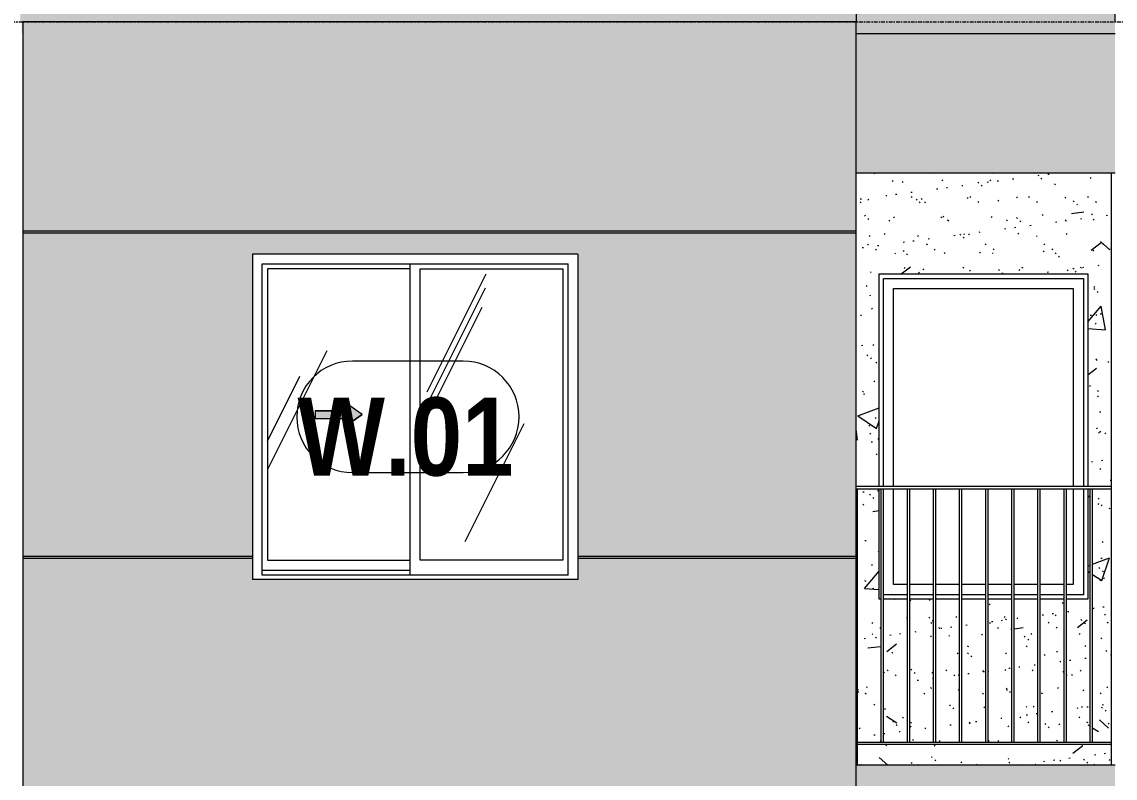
# Model space of a CAD drawing. Header units: millimetres. Extents: x -134153 to 99383, y -5233 to 35400.
# Drawn here: x 56565 to 61274, y 2345 to 5600 of the extents above; entities that cross this region are included whole.
import ezdxf

# ---------------------------------------------------------------- set-up
doc = ezdxf.new("R2010")
doc.units = ezdxf.units.MM
doc.linetypes.add('1 NÉT CALL OUT', pattern=[6, 3, -3])
doc.linetypes.add('Centre', pattern=[31.75, 6.35, -4.7625, 15.875, -4.7625])
for name, color, linetype, lineweight in [('0-2', 250, 'Continuous', 5), ('A-DETL-GENF', 92, 'Continuous', 9), ('A-DETL-GENF-1', 92, '1 NÉT CALL OUT', 9), ('A-FLOR-HRAL', 11, 'Continuous', 9), ('A-FLOR-HRAL-1', 253, 'Continuous', 9), ('A-FLOR-LEVL-2', 51, 'Centre', 9), ('A-GLAZ', 151, 'Continuous', 9), ('A-GLAZ-2', 7, 'Continuous', 9), ('A-GLAZ-3', 7, '1 NÉT CALL OUT', 9), ('A-GLAZ-IDEN', 152, 'Continuous', 9), ('A-WALL', 113, 'Continuous', 9), ('A-WALL-PATT-1', 9, 'Continuous', 9), ('A-WALL-PATT-2', 111, 'Continuous', 5), ('I-WALL', 2, 'Continuous', 9), ('I-WALL-1', 7, 'Continuous', 9), ('S-COLS-1', 7, 'Continuous', 9)]:
    doc.layers.add(name, color=color, linetype=linetype, lineweight=lineweight)
doc.styles.add('Arial_B_1', font='arialbd_0.ttf', dxfattribs={"width": 0.85, "height": 336})
pattern_1 = [(63.435, (84482.24, 111.3), (-0.002, 1625.6), [567.96, -3066.99]), (63.435, (82856.64, 111.3), (-0.002, 1625.6), [567.96, -3066.99]), (63.435, (85260.4, 425.35), (-0.002, 1625.6), [567.96, -3066.99]), (63.435, (83634.8, 425.35), (-0.002, 1625.6), [567.96, -3066.99]), (63.435, (85142.64, 314.5), (-0.002, 1625.6), [567.96, -3066.99]), (63.435, (83517.04, 314.5), (-0.002, 1625.6), [567.96, -3066.99]), (63.435, (85022.6, 949.4), (-0.002, 1625.6), [276.06, -3358.9]), (63.435, (83397, 949.4), (-0.002, 1625.6), [276.06, -3358.9]), (63.435, (84944.06, 851.15), (-0.002, 1625.6), [567.96, -3066.99]), (63.435, (83318.46, 851.15), (-0.002, 1625.6), [567.96, -3066.99]), (63.435, (84957.9, 921.7), (-0.002, 1625.6), [567.96, -3066.99]), (63.435, (83332.3, 921.7), (-0.002, 1625.6), [567.96, -3066.99]), (63.435, (84302.1, 612.2), (-0.002, 1625.6), [567.96, -3066.99]), (63.435, (82676.5, 612.2), (-0.002, 1625.6), [567.96, -3066.99]), (63.435, (84315.9, 695.35), (-0.002, 1625.6), [567.96, -3066.99]), (63.435, (82690.3, 695.35), (-0.002, 1625.6), [567.96, -3066.99]), (63.435, (84319.65, 755.3), (-0.002, 1625.6), [567.96, -3066.99]), (63.435, (82694.05, 755.3), (-0.002, 1625.6), [567.96, -3066.99])]

# ---------------------------------------------------------------- blocks, each defined once
blk = doc.blocks.new('NCV_TKTC_KET CAU_rvt-2-TKCS_MẶT ĐỨNG HƯỚNG NAM')
at = {"layer": 'S-COLS-1'}
blk.add_line((99752.6, 2400.4), (99752.6, 4950), dxfattribs=at)
blk = doc.blocks.new('M_Fixed - 900 x 1400-553215-TKCS_MẶT ĐỨNG HƯỚNG NAM')
at = {"layer": 'A-GLAZ-2'}
for p, q in [((115169.5, 4496), (116031.5, 4496)), ((115169.5, 3600), (115169.5, 4496)), ((116031.5, 4496), (116031.5, 3600)), ((115213.5, 4452), (115987.5, 4452)), ((115213.5, 3600), (115213.5, 4452)), ((115987.5, 4452), (115987.5, 3600)), ((115213.5, 3178), (115213.5, 3590)), ((115987.5, 3590), (115987.5, 3178)), ((116031.5, 3590), (116031.5, 3134)), ((115272.6, 3178), (115213.5, 3178)), ((115385.1, 3178), (115282.6, 3178)), ((115497.6, 3178), (115395.1, 3178)), ((115610.1, 3178), (115507.6, 3178)), ((115722.6, 3178), (115620.1, 3178)), ((115835.1, 3178), (115732.6, 3178)), ((115947.6, 3178), (115845.1, 3178)), ((115987.5, 3178), (115957.6, 3178)), ((115272.6, 3134), (115170.1, 3134)), ((115385.1, 3134), (115282.6, 3134)), ((115497.6, 3134), (115395.1, 3134)), ((115610.1, 3134), (115507.6, 3134)), ((115722.6, 3134), (115620.1, 3134)), ((115835.1, 3134), (115732.6, 3134)), ((115947.6, 3134), (115845.1, 3134)), ((116031.5, 3134), (115957.6, 3134))]:
    blk.add_line(p, q, dxfattribs=at)
blk = doc.blocks.new('Railing - 10mm-457212-TKCS_MẶT ĐỨNG HƯỚNG NAM')
at = {"layer": 'A-FLOR-HRAL-1'}
for p, q in [((115160.064287, 2500), (115160.064287, 3590)), ((115170.064287, 2500), (115170.064287, 3590))]:
    blk.add_line(p, q, dxfattribs=at)
blk = doc.blocks.new('Railing - 50 x 10mm-V268-TKCS_MẶT ĐỨNG HƯỚNG NAM')
at = {"layer": 'A-FLOR-HRAL-1'}
for p in [(98652.6, 3590), (98657.6, 2400.4)]:
    blk.add_line(p, (98657.6, 3590), dxfattribs=at)
blk = doc.blocks.new('Railing - Railing-641386-TKCS_MẶT ĐỨNG HƯỚNG NAM')
at = {"layer": 'A-FLOR-HRAL-1'}
for p, q in [((98652.564287, 2500), (99752.564287, 2500)), ((99752.564287, 2490), (98652.564287, 2490))]:
    blk.add_line(p, q, dxfattribs=at)
for name, p in [('Railing - 50 x 10mm-V268-TKCS_MẶT ĐỨNG HƯỚNG NAM', (0, 0)), ('Railing - 10mm-457212-TKCS_MẶT ĐỨNG HƯỚNG NAM', (-16400, 0)), ('Railing - 10mm-457212-TKCS_MẶT ĐỨNG HƯỚNG NAM', (-16287.5, 0)), ('Railing - 10mm-457212-TKCS_MẶT ĐỨNG HƯỚNG NAM', (-16175, 0)), ('Railing - 10mm-457212-TKCS_MẶT ĐỨNG HƯỚNG NAM', (-16062.5, 0)), ('Railing - 10mm-457212-TKCS_MẶT ĐỨNG HƯỚNG NAM', (-15950, 0)), ('Railing - 10mm-457212-TKCS_MẶT ĐỨNG HƯỚNG NAM', (-15837.5, 0)), ('Railing - 10mm-457212-TKCS_MẶT ĐỨNG HƯỚNG NAM', (-15725, 0)), ('Railing - 10mm-457212-TKCS_MẶT ĐỨNG HƯỚNG NAM', (-15612.5, 0)), ('Railing - 10mm-457212-TKCS_MẶT ĐỨNG HƯỚNG NAM', (-15500, 0))]:
    blk.add_blockref(name, p)
blk = doc.blocks.new('Top Rail Type - Top Rail_Internal_-641387-TKCS_MẶT ĐỨNG HƯỚNG NAM')
at = {"layer": 'A-FLOR-HRAL-1'}
for p, q in [((99752.564287, 3600), (98652.564287, 3600)), ((98652.564287, 3590), (99752.564287, 3590))]:
    blk.add_line(p, q, dxfattribs=at)
blk = doc.blocks.new('NCV_TKTC_TANG 1_rvt-2-TKCS_MẶT ĐỨNG HƯỚNG NAM')
at = {"layer": 'A-WALL-PATT-1'}
h = blk.add_hatch(dxfattribs=at)
h.set_pattern_fill('FP_31', color=256, style=0, pattern_type=2)
h.set_pattern_definition([(50, (82572.6, 0), (1165.98, -102.01), [121.92, -1341.12]), (355, (82572.6, 0), (-225.554, 1222.76), [97.536, -1072.896]), (100.451, (82669.8, -8.5), (940.43, 1120.746), [103.616, -1139.776]), (46.184, (82572.6, 325.1), (1734.91, -269.07), [182.88, -2011.68]), (96.636, (82717.2, 302.7), (1519.38, 1583.54), [155.42, -1709.66]), (351.184, (82572.6, 325.1), (1519.4, 1583.52), [146.3, -1609.34]), (21, (82735.2, 243.8), (970.33, -654.5), [121.92, -1341.12]), (326, (82735.2, 243.8), (395.53, 1178.8), [97.536, -1072.896]), (71.451, (82816, 189.3), (1365.87, 524.296), [103.616, -1139.776]), (37.5, (82572.62, 0), (19.767, 541.153), [53.645, -1006.246, 53.645, -1035.507, -1076.96]), (37.5, (82572.62, 0), (19.767, 541.153), [-2149.043, 53.645, -1023.315]), (7.5, (82572.6, 0), (427.646, 641.156), [53.645, -567.334, 53.645, -981.862, -410.464]), (7.5, (82572.6, 0), (427.646, 641.156), [-1656.486, 53.645, -356.82]), (327.5, (82210.1, 0), (867.782, -36.665), [53.645, -352.755, 53.645, -1214.323, -1682.496]), (327.5, (82210.1, 0), (867.782, -36.665), [-1674.37, 53.645, -1628.85]), (317.5, (82047.56, 0), (948.028, 162.73), [53.645, -474.675, 53.645, -788.416, -1194.816]), (317.5, (82047.56, 0), (948.028, 162.73), [-1370.38, 53.645, -1141.17])])
h.paths.add_polyline_path([(98657.6, 2400.4), (99752.6, 2400.4), (99752.6, 2490), (98657.6, 2490)])
h.paths.add_polyline_path([(98995.1, 2500), (99097.6, 2500), (99097.6, 3115), (98995.1, 3115), (98995.1, 2921.3)])
h.paths.add_polyline_path([(99107.6, 2500), (99210.1, 2500), (99210.1, 3115), (99107.6, 3115), (99107.6, 2832.2)])
h.paths.add_polyline_path([(99220.1, 2500), (99322.6, 2500), (99322.6, 3115), (99220.1, 3115), (99220.1, 2743.1)])
h.paths.add_polyline_path([(98985.1, 2500), (98985.1, 3115), (98882.6, 3115), (98882.6, 2500)])
h.paths.add_polyline_path([(99435.1, 2500), (99435.1, 3115), (99332.6, 3115), (99332.6, 2500)])
h.paths.add_polyline_path([(99445.1, 2500), (99547.6, 2500), (99547.6, 3115), (99445.1, 3115), (99445.1, 2564.9)])
h.paths.add_polyline_path([(99557.6, 2500), (99660.1, 2500), (99660.1, 3590), (99650.5, 3590), (99650.5, 3115), (99557.6, 3115)])
h.paths.add_polyline_path([(98872.6, 2500), (98872.6, 3115), (98770.1, 3115), (98770.1, 2500)])
h.paths.add_polyline_path([(98760.1, 2500), (98760.1, 3115), (98750.5, 3115), (98750.5, 3590), (98657.6, 3590), (98657.6, 2500)])
h.paths.add_polyline_path([(99752.6, 2500), (99752.6, 3590), (99670.1, 3590), (99670.1, 2500)])
h.paths.add_polyline_path([(99752.6, 3600), (99752.6, 4950), (98652.6, 4950), (98652.6, 3600), (98750.5, 3600), (98750.5, 4515), (99650.5, 4515), (99650.5, 3600), (99728.1, 3600)])
h = blk.add_hatch(dxfattribs=at)
h.set_pattern_fill('FP_32', color=256, style=0, pattern_type=2)
h.set_pattern_definition([(37.5, (82572.62, 0), (-5.1206, 156.6122), [5.364, -118.181, 5.364, -132.812, -132.08]), (37.5, (82572.62, 0), (-5.1206, 156.6122), [-261.722, 5.364, -126.716]), (7.5, (82572.62, 0), (143.847, 229.3842), [5.364, -61.285, 5.364, -105.989, -42.672]), (7.5, (82572.62, 0), (143.847, 229.3842), [-178.003, 5.364, -37.308]), (327.5, (82472.65, 0), (253.1176, 0.4601), [5.364, -35.276, 5.364, -140.94, -191.008]), (327.5, (82472.65, 0), (253.1176, 0.4601), [-186.944, 5.364, -185.644]), (317.5, (82472.65, 0), (244.338, 71.3376), [5.364, -14.956, 5.364, -90.546, -109.728]), (317.5, (82472.65, 0), (244.338, 71.3376), [-116.23, 5.364, -104.364])])
h.paths.add_polyline_path([(98657.6, 2400.4), (99752.6, 2400.4), (99752.6, 2490), (98657.6, 2490)])
h.paths.add_polyline_path([(98995.1, 2500), (99097.6, 2500), (99097.6, 3115), (98995.1, 3115), (98995.1, 2921.3)])
h.paths.add_polyline_path([(99107.6, 2500), (99210.1, 2500), (99210.1, 3115), (99107.6, 3115), (99107.6, 2832.2)])
h.paths.add_polyline_path([(99220.1, 2500), (99322.6, 2500), (99322.6, 3115), (99220.1, 3115), (99220.1, 2743.1)])
h.paths.add_polyline_path([(98985.1, 2500), (98985.1, 3115), (98882.6, 3115), (98882.6, 2500)])
h.paths.add_polyline_path([(99435.1, 2500), (99435.1, 3115), (99332.6, 3115), (99332.6, 2500)])
h.paths.add_polyline_path([(99445.1, 2500), (99547.6, 2500), (99547.6, 3115), (99445.1, 3115), (99445.1, 2564.9)])
h.paths.add_polyline_path([(99557.6, 2500), (99660.1, 2500), (99660.1, 3590), (99650.5, 3590), (99650.5, 3115), (99557.6, 3115)])
h.paths.add_polyline_path([(98872.6, 2500), (98872.6, 3115), (98770.1, 3115), (98770.1, 2500)])
h.paths.add_polyline_path([(98760.1, 2500), (98760.1, 3115), (98750.5, 3115), (98750.5, 3590), (98657.6, 3590), (98657.6, 2500)])
h.paths.add_polyline_path([(99752.6, 2500), (99752.6, 3590), (99670.1, 3590), (99670.1, 2500)])
h.paths.add_polyline_path([(99752.6, 3600), (99752.6, 4950), (98652.6, 4950), (98652.6, 3600), (98750.5, 3600), (98750.5, 4515), (99650.5, 4515), (99650.5, 3600), (99728.1, 3600)])
at = {"layer": 'I-WALL-1'}
for p, q in [((98750.5, 3600), (98750.5, 4515)), ((98750.5, 4515), (99650.5, 4515)), ((99650.5, 4515), (99650.5, 3600)), ((98750.5, 3115), (98750.5, 3590)), ((99650.5, 3590), (99650.5, 3115)), ((98760.1, 3115), (98750.5, 3115)), ((98872.6, 3115), (98770.1, 3115)), ((98985.1, 3115), (98882.6, 3115)), ((99097.6, 3115), (98995.1, 3115)), ((99210.1, 3115), (99107.6, 3115)), ((99322.6, 3115), (99220.1, 3115)), ((99435.1, 3115), (99332.6, 3115)), ((99547.6, 3115), (99445.1, 3115)), ((99650.5, 3115), (99557.6, 3115))]:
    blk.add_line(p, q, dxfattribs=at)
at = {"layer": 'A-FLOR-HRAL'}
for name in ['Top Rail Type - Top Rail_Internal_-641387-TKCS_MẶT ĐỨNG HƯỚNG NAM', 'Railing - Railing-641386-TKCS_MẶT ĐỨNG HƯỚNG NAM']:
    blk.add_blockref(name, (0, 0), dxfattribs=at)
at = {"layer": 'A-GLAZ'}
blk.add_blockref('M_Fixed - 900 x 1400-553215-TKCS_MẶT ĐỨNG HƯỚNG NAM', (-16400, 0), dxfattribs=at)
blk = doc.blocks.new('1_FAMILY RVT - W01-WxH 1400x1400xmm-V242-TKCS_MẶT ĐỨNG HƯỚNG NAM')
at = {"layer": 'A-DETL-GENF-1'}
blk.add_hatch(color=256, dxfattribs=at).paths.add_polyline_path([(96457.1, 3862.1), (96524.8, 3909.5), (96457.1, 3957), (96455.9, 3926.5), (96321.6, 3926.5), (96321.6, 3892.6), (96457.1, 3892.6)])
at = {"layer": 'A-GLAZ'}
h = blk.add_hatch(dxfattribs=at)
h.set_pattern_fill('FP_30', color=256, style=0, pattern_type=2)
h.set_pattern_definition(pattern_1)
h.paths.add_polyline_path([(96455.9, 3282.6), (96730.3, 3282.6), (96730.3, 4536.5), (96116.1, 4536.5), (96116.1, 3282.6)])
h.paths.add_polyline_path([(96457.1, 3862.1), (96455.9, 3892.6), (96321.6, 3892.6), (96321.6, 3926.5), (96457.1, 3926.5), (96457.1, 3957), (96524.8, 3909.5), (96500.6, 3892.6)])
h = blk.add_hatch(dxfattribs=at)
h.set_pattern_fill('FP_30', color=256, style=0, pattern_type=2)
h.set_pattern_definition(pattern_1)
h.paths.add_polyline_path([(97389.1, 3282.6), (97389.1, 4536.5), (96774.8, 4536.5), (96774.8, 3282.6)])
at = {"layer": 'A-DETL-GENF'}
for p, q in [((96457.1, 3957), (96457.1, 3926.5)), ((96524.8, 3909.5), (96457.1, 3957)), ((96524.8, 3909.5), (96457.1, 3957)), ((96457.1, 3957), (96457.1, 3926.5)), ((96321.6, 3926.5), (96321.6, 3892.6)), ((96321.6, 3926.5), (96457.1, 3926.5)), ((96457.1, 3926.5), (96321.6, 3926.5)), ((96321.6, 3926.5), (96321.6, 3892.6)), ((96524.8, 3909.5), (96457.1, 3862.1)), ((96457.1, 3862.1), (96524.8, 3909.5)), ((96321.6, 3892.6), (96457.1, 3892.6)), ((96321.6, 3892.6), (96457.1, 3892.6)), ((96457.1, 3892.6), (96457.1, 3862.1)), ((96457.1, 3892.6), (96457.1, 3862.1))]:
    blk.add_line(p, q, dxfattribs=at)
at = {"layer": 'A-GLAZ'}
for p, q in [((97452.6, 4600), (96052.6, 4600)), ((96052.6, 4600), (96052.6, 3200)), ((97452.6, 4600), (97452.6, 3200)), ((96093.5, 4559.1), (97411.6, 4559.1)), ((96093.5, 3219.1), (96093.5, 4559.1)), ((96116.1, 4536.5), (96116.1, 3282.6)), ((96730.3, 4536.5), (96116.1, 4536.5)), ((96730.3, 4559.1), (96730.3, 3219.1)), ((96774.8, 3282.6), (96774.8, 4536.5)), ((96774.8, 4536.5), (97389.1, 4536.5)), ((97389.1, 4536.5), (97389.1, 3282.6)), ((97411.6, 3219.1), (97411.6, 4559.1)), ((96116.1, 3282.6), (96730.3, 3282.6)), ((97389.1, 3282.6), (96774.8, 3282.6)), ((96730.3, 3238.1), (96093.5, 3238.1)), ((96730.3, 3238.1), (96093.5, 3238.1)), ((97411.6, 3219.1), (96093.5, 3219.1)), ((97452.6, 3200), (96052.6, 3200))]:
    blk.add_line(p, q, dxfattribs=at)
blk = doc.blocks.new('SSA-WINDOW TAG - 10-2062020-TKCS_MẶT ĐỨNG HƯỚNG NAM')
at = {"layer": 'A-GLAZ-IDEN'}
for p, q in [((43760.064287, 11140), (43282.564287, 11140)), ((43282.564287, 10660), (43760.064287, 10660))]:
    blk.add_line(p, q, dxfattribs=at)
for centre, start, end in [((43282.564287, 10900), 90, 270), ((43760.064287, 10900), 270, 90)]:
    blk.add_arc(centre, 240, start, end, dxfattribs=at)

msp = doc.modelspace()

# ---------------------------------------------------------------- hatches: boundary and pattern name
at = {"layer": 'A-WALL-PATT-2'}
h = msp.add_hatch(color=256, dxfattribs=at)
h.paths.add_polyline_path([(56563.9, 5550), (56568.9, 5550), (56568.9, 5600), (60158.9, 5600), (60158.9, 8950), (56558.9, 8950), (56558.9, 5600), (56563.9, 5600), (56563.9, 5555.3)])
h.paths.add_polyline_path([(57558.9, 6600), (57558.9, 8000), (58958.9, 8000), (58958.9, 6600), (57599.8, 6600)])
for points in [[(61273.9, 5550), (61273.9, 5800), (60158.9, 5800), (60158.9, 5550), (61135.3, 5550)], [(61135.3, 4950), (61273.9, 4950), (61273.9, 5600), (60158.9, 5600), (60158.9, 4950)], [(60158.9, 4690), (60158.9, 4700), (56568.9, 4700), (56568.9, 4690), (59548.7, 4690)], [(57558.9, 3290), (57558.9, 3300), (56568.9, 3300), (56568.9, 3290)], [(59548.7, 3290), (60158.9, 3290), (60158.9, 3300), (58958.9, 3300), (58958.9, 3290)], [(61273.9, 2200), (61273.9, 2400.4), (60158.9, 2400.4), (60158.9, 2200), (61273.9, 2200)]]:
    msp.add_hatch(color=256, dxfattribs=at).paths.add_polyline_path(points)
h = msp.add_hatch(color=256, dxfattribs=at)
h.paths.add_polyline_path([(58958.9, 2200), (60158.9, 2200), (60158.9, 3290), (58958.9, 3290), (58958.9, 3200), (57558.9, 3200.6), (57558.9, 3290), (56568.9, 3290), (56568.9, 2200), (58917.9, 2200)])
h.paths.add_polyline_path([(59548.7, 3300), (60158.9, 3300), (60158.9, 4690), (56568.9, 4690), (56568.9, 3300), (57558.9, 3300), (57558.9, 4600), (58958.9, 4600), (58958.9, 3300)])
h.paths.add_polyline_path([(56568.9, 4700), (60158.9, 4700), (60158.9, 5600), (56568.9, 5600), (56568.9, 5409.1)])

# ---------------------------------------------------------------- linework, layer by layer
at = {"layer": 'A-FLOR-LEVL-2'}
msp.add_line((-12769.4, 5600), (95658.9, 5600), dxfattribs=at)
at = {"layer": 'A-WALL'}
for p, q in [((61273.9, 5600), (61273.9, 22550)), ((60158.9, 5600), (56568.9, 5600)), ((56568.9, 5600), (56568.9, 1950)), ((60158.9, 2200), (60158.9, 5600)), ((60158.9, 4950), (61273.9, 4950)), ((56568.9, 4700), (60158.9, 4700)), ((60158.9, 4690), (56568.9, 4690)), ((56568.9, 3300), (57558.9, 3300)), ((58958.9, 3300), (60158.9, 3300)), ((57558.9, 3290), (56568.9, 3290)), ((60158.9, 3290), (58958.9, 3290)), ((61273.9, 2400.4), (60158.9, 2400.4))]:
    msp.add_line(p, q, dxfattribs=at)
at = {"layer": 'I-WALL'}
for p, q in [((60158.9, 5800), (60158.9, 5600)), ((60158.9, 5550), (61273.9, 5550))]:
    msp.add_line(p, q, dxfattribs=at)

# ---------------------------------------------------------------- block references
at = {"layer": '0-2'}
for name in ['NCV_TKTC_KET CAU_rvt-2-TKCS_MẶT ĐỨNG HƯỚNG NAM', 'NCV_TKTC_TANG 1_rvt-2-TKCS_MẶT ĐỨNG HƯỚNG NAM']:
    msp.add_blockref(name, (-38493.7, 0), dxfattribs=at)
at = {"layer": 'A-GLAZ-3'}
msp.add_blockref('1_FAMILY RVT - W01-WxH 1400x1400xmm-V242-TKCS_MẶT ĐỨNG HƯỚNG NAM', (-38493.7, 0), dxfattribs=at)
at = {"layer": 'A-GLAZ-IDEN'}
msp.add_blockref('SSA-WINDOW TAG - 10-2062020-TKCS_MẶT ĐỨNG HƯỚNG NAM', (14706.3, -7000), dxfattribs=at)

# ---------------------------------------------------------------- texts
at = {"layer": 'A-GLAZ-IDEN', "insert": (58217.6, 3812.7), "char_height": 336, "width": 962.88, "attachment_point": 5, "line_spacing_factor": 0.936439, "style": 'Arial_B_1'}
msp.add_mtext('\\pt6.80064,13.60128,20.39856,27.1992,33.99984,40.80048,47.60112,54.3984,61.19904,67.99968,74.80032,81.60096,88.4016,95.19888,101.99952,108.80016,115.6008,122.40144,129.19872,135.99936,142.8,149.60064,156.40128,163.19856,169.9992,176.79984,183.60048,190.40112,197.1984,203.99904,210.79968,217.60032;W.01', dxfattribs=at)

doc.saveas('drawing.dxf')
